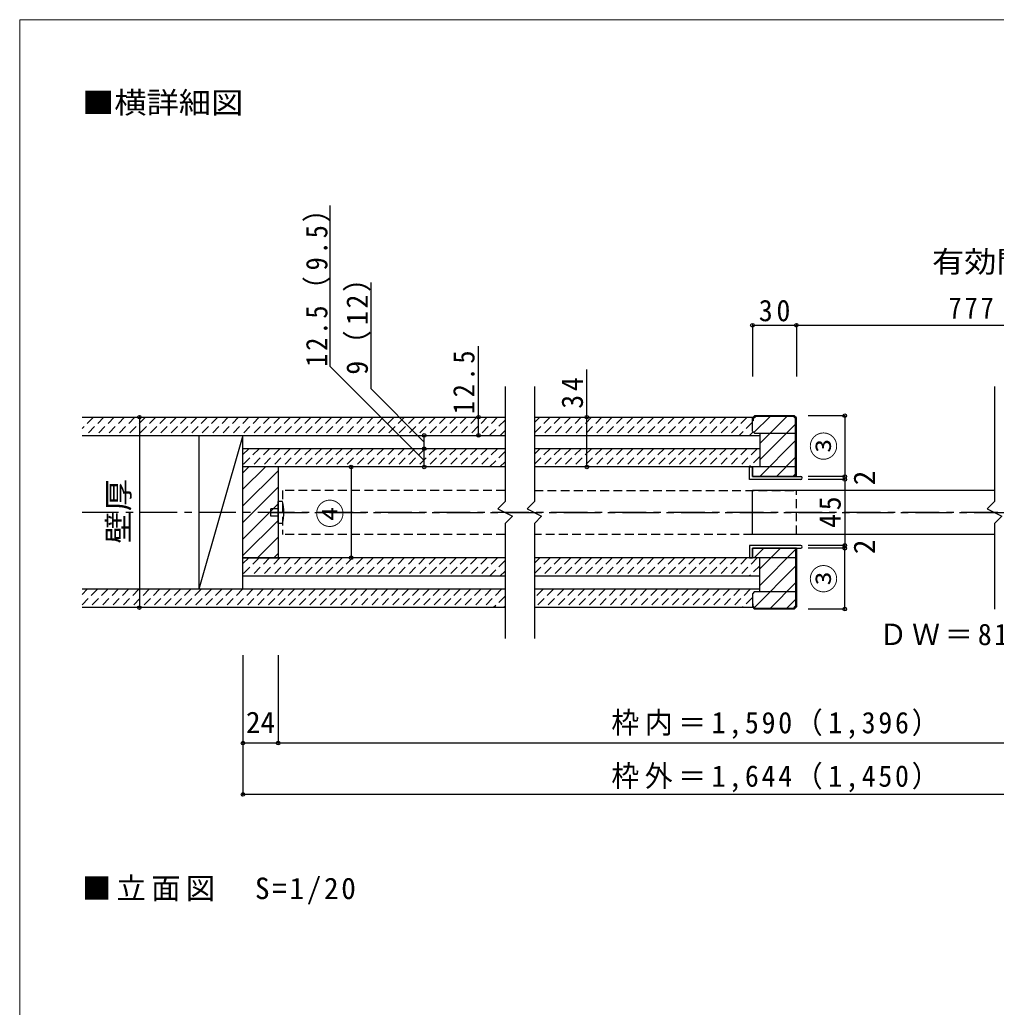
# Model space of a CAD drawing. Units: millimetres on the paper, with parts at other scales. Extents: x -197 to 362, y -138 to 137.
# Drawn here: x -197.2 to -63.9, y 2.2 to 137 of the extents above; entities that cross this region are included whole.
import ezdxf
from ezdxf.enums import TextEntityAlignment as Align

# ---------------------------------------------------------------- set-up
doc = ezdxf.new("R2010")
doc.units = ezdxf.units.MM
doc.header["$PDMODE"] = 32
doc.header["$PDSIZE"] = 0.5
doc.linetypes.add('CHAIN1', pattern=[8, 5, -1, 1, -1])
doc.linetypes.add('DASHED1', pattern=[1.8, 1.2, -0.6])
for name, color, linetype in [('0-1_通り芯', 4, 'CHAIN1'), ('0-2_柱', 3, 'Continuous'), ('0-3_仕上げ', 2, 'Continuous'), ('0-4_枠', 3, 'Continuous'), ('0-6_扉', 2, 'Continuous'), ('0-7_金物', 7, 'Continuous'), ('0-8_戸当り', 7, 'Continuous'), ('0-A_文字', 7, 'Continuous'), ('0-B_寸法', 7, 'Continuous'), ('0-C_ハッチ', 4, 'DASHED1')]:
    doc.layers.add(name, color=color, linetype=linetype)
doc.layers.add('F-0_補助線', color=7, linetype='Continuous', lineweight=18)
doc.styles.add('ＭＳ ゴシック', font='')
doc.styles.get('ＭＳ ゴシック').set_extended_font_data('MS Gothic')

msp = doc.modelspace()

# ---------------------------------------------------------------- linework, layer by layer
at = {"layer": '0-1_通り芯'}
for p, q in [((0.331, 69.75), (-188.667, 69.75)), ((-162.898, 69.75), (-25.438, 69.75))]:
    msp.add_line(p, q, dxfattribs=at)
at = {"layer": '0-2_柱'}
for p, q in [((-172.713, 80.25), (-172.713, 59.25)), ((-166.698, 59.25), (-166.698, 80.25)), ((-96.866, 80.55), (-97.168, 80.852)), ((-96.866, 80.55), (-91.268, 80.55)), ((-96.168, 80.55), (-96.168, 75.95)), ((-91.268, 75.95), (-97.168, 75.95)), ((-91.168, 74.65), (-97.168, 74.65)), ((-91.168, 64.85), (-97.168, 64.85)), ((-91.268, 63.55), (-97.168, 63.55)), ((-96.168, 58.95), (-96.168, 63.55)), ((-96.866, 58.95), (-97.168, 58.648)), ((-96.866, 58.95), (-91.268, 58.95))]:
    msp.add_line(p, q, dxfattribs=at)
at = {"layer": '0-2_柱', "color": 7}
msp.add_line((-166.698, 80.25), (-172.713, 59.25), dxfattribs=at)
at = {"layer": '0-3_仕上げ'}
for p, q in [((-188.667, 82.75), (-130.933, 82.75)), ((-126.933, 82.75), (-97.068, 82.75)), ((-188.667, 80.25), (-130.933, 80.25)), ((-126.933, 80.25), (-96.168, 80.25)), ((-130.933, 78.45), (-166.698, 78.45)), ((-96.168, 78.45), (-126.933, 78.45)), ((-130.933, 75.95), (-166.698, 75.95)), ((-96.168, 75.95), (-126.933, 75.95)), ((-130.933, 63.55), (-166.698, 63.55)), ((-96.168, 63.55), (-126.933, 63.55)), ((-130.933, 61.05), (-166.698, 61.05)), ((-96.168, 61.05), (-126.933, 61.05)), ((-130.933, 59.25), (-188.667, 59.25)), ((-96.168, 59.25), (-126.933, 59.25)), ((-130.933, 56.75), (-188.667, 56.75)), ((-97.068, 56.75), (-126.933, 56.75))]:
    msp.add_line(p, q, dxfattribs=at)
at = {"layer": '0-4_枠'}
for p, q in [((-97.168, 82.65), (-96.868, 82.95)), ((-97.168, 80.852), (-97.168, 82.65)), ((-97.068, 82.25), (-97.168, 82.25)), ((-97.068, 82.55), (-96.768, 82.85)), ((-97.068, 82.55), (-97.068, 82.25)), ((-91.468, 82.95), (-96.868, 82.95)), ((-91.568, 82.85), (-96.768, 82.85)), ((-91.568, 82.85), (-91.268, 82.55)), ((-91.168, 82.65), (-91.468, 82.95)), ((-91.268, 74.65), (-91.268, 82.55)), ((-91.168, 74.65), (-91.168, 82.65)), ((-161.898, 75.95), (-166.698, 75.95)), ((-161.898, 75.95), (-161.898, 63.55)), ((-97.168, 74.65), (-97.168, 75.95)), ((-97.168, 64.85), (-97.168, 63.55)), ((-91.268, 64.85), (-91.268, 56.95)), ((-91.168, 64.85), (-91.168, 56.85)), ((-166.698, 63.55), (-161.898, 63.55)), ((-97.168, 58.648), (-97.168, 56.85)), ((-97.068, 57.25), (-97.168, 57.25)), ((-97.168, 56.85), (-96.868, 56.55)), ((-97.068, 56.95), (-97.068, 57.25)), ((-97.068, 56.95), (-96.768, 56.65)), ((-91.568, 56.65), (-96.768, 56.65)), ((-91.568, 56.65), (-91.268, 56.95)), ((-91.168, 56.85), (-91.468, 56.55)), ((-91.468, 56.55), (-96.868, 56.55))]:
    msp.add_line(p, q, dxfattribs=at)
at = {"layer": '0-6_扉'}
for p, q in [((-130.933, 86.95), (-130.933, 71.25)), ((-126.933, 86.95), (-126.933, 71.25)), ((-64.103, 86.95), (-64.103, 71.25)), ((-130.933, 68.25), (-130.933, 52.55)), ((-126.933, 68.25), (-126.933, 52.55)), ((-64.103, 68.25), (-64.103, 56.55))]:
    msp.add_line(p, q, dxfattribs=at)
at = {"layer": '0-6_扉', "linetype": 'DASHED1'}
for p, q in [((-161.298, 72.75), (-161.298, 66.75)), ((-130.933, 72.75), (-161.298, 72.75)), ((-126.933, 72.75), (-91.168, 72.75)), ((-91.168, 66.75), (-91.168, 72.75)), ((-130.933, 66.75), (-161.298, 66.75)), ((-97.168, 66.75), (-126.933, 66.75))]:
    msp.add_line(p, q, dxfattribs=at)
at = {"layer": '0-6_扉', "color": 6}
for p, q in [((-97.168, 66.75), (-97.168, 72.75)), ((-64.103, 72.75), (-97.168, 72.75)), ((-64.103, 66.75), (-97.168, 66.75))]:
    msp.add_line(p, q, dxfattribs=at)
at = {"layer": '0-6_扉'}
for points in [[(-130.933, 71.25), (-131.933, 70.25), (-129.933, 69.25), (-130.933, 68.25)], [(-126.933, 71.25), (-127.933, 70.25), (-125.933, 69.25), (-126.933, 68.25)], [(-64.103, 71.25), (-65.103, 70.25), (-63.103, 69.25), (-64.103, 68.25)]]:
    msp.add_lwpolyline(points, dxfattribs=at)
at = {"layer": '0-7_金物'}
for p, q in [((-161.898, 70.25), (-162.898, 70.25)), ((-161.298, 71.25), (-161.898, 71.25))]:
    msp.add_line(p, q, dxfattribs=at)
for points in [[(-161.898, 69.25), (-162.898, 69.25), (-162.898, 70.25)], [(-161.298, 68.25), (-161.898, 68.25), (-161.898, 71.25)]]:
    msp.add_lwpolyline(points, dxfattribs=at)
msp.add_arc((-167.388, 69.75), 6.272, 346.16371, 13.83632, dxfattribs=at)
at = {"layer": '0-8_戸当り'}
for p, q in [((-97.168, 74.65), (-90.568, 74.65)), ((-97.168, 64.85), (-90.568, 64.85))]:
    msp.add_line(p, q, dxfattribs=at)
for points in [[(-90.568, 74.25), (-97.568, 74.25), (-97.568, 75.95), (-97.168, 75.95), (-97.168, 74.65)], [(-90.568, 65.25), (-97.568, 65.25), (-97.568, 63.55), (-97.168, 63.55), (-97.168, 64.85)]]:
    msp.add_lwpolyline(points, dxfattribs=at)
for centre in [(-90.568, 74.45), (-90.568, 65.05)]:
    msp.add_arc(centre, 0.2, 270, 90, dxfattribs=at)
at = {"layer": '0-B_寸法', "color": 4}
for p, q in [((-154.799, 89.687), (-154.799, 111.642)), ((-97.168, 95.3), (-91.168, 95.3)), ((-97.168, 95.3), (-97.168, 88.3)), ((-91.168, 95.3), (-91.168, 88.3)), ((-91.168, 95.3), (-27.638, 95.3)), ((-134.555, 80.25), (-134.555, 92.437)), ((-141.954, 76.842), (-154.799, 89.687)), ((-119.752, 75.95), (-119.752, 89.25)), ((-180.844, 82.75), (-180.844, 56.75)), ((-84.568, 82.95), (-89.568, 82.95)), ((-84.568, 82.95), (-84.568, 74.65)), ((-141.954, 78.45), (-141.954, 80.25)), ((-141.954, 75.95), (-141.954, 78.45)), ((-151.949, 75.95), (-151.949, 63.55)), ((-84.568, 74.65), (-89.568, 74.65)), ((-84.568, 74.25), (-89.568, 74.25)), ((-84.568, 74.65), (-84.568, 74.25)), ((-84.568, 74.25), (-84.568, 65.25)), ((-84.568, 65.25), (-89.568, 65.25)), ((-84.568, 64.85), (-89.568, 64.85)), ((-84.568, 56.55), (-84.568, 64.85)), ((-84.568, 56.55), (-89.568, 56.55)), ((-166.698, 50.25), (-166.698, 31.25)), ((-161.898, 50.25), (-161.898, 38.25)), ((-21.638, 38.25), (-166.698, 38.25)), ((-21.638, 31.25), (-166.698, 31.25))]:
    msp.add_line(p, q, dxfattribs=at)
for points in [[(-141.954, 79.342), (-149.215, 86.603), (-149.215, 101.119)], [(-84.568, 64.85), (-84.568, 65.25), (-89.568, 65.25)]]:
    msp.add_lwpolyline(points, dxfattribs=at)
at = {"layer": '0-B_寸法'}
for p in [(-97.168, 95.3), (-91.168, 95.3), (-180.844, 82.75), (-134.555, 82.75), (-119.752, 82.75), (-84.568, 82.95), (-141.954, 80.25), (-134.555, 80.25), (-141.954, 78.45), (-151.949, 75.95), (-141.954, 75.95), (-119.752, 75.95), (-84.568, 74.65), (-84.568, 74.25), (-84.568, 65.25), (-84.568, 64.85), (-151.949, 63.55), (-180.844, 56.75), (-84.568, 56.55), (-166.698, 38.25), (-161.898, 38.25), (-166.698, 31.25)]:
    msp.add_point(p, dxfattribs=at)
at = {"layer": '0-C_ハッチ'}
for p, q in [((-187.099, 82.75), (-188.667, 81.182)), ((-185.685, 82.75), (-188.185, 80.25)), ((-184.271, 82.75), (-186.771, 80.25)), ((-182.856, 82.75), (-185.356, 80.25)), ((-181.442, 82.75), (-183.942, 80.25)), ((-180.028, 82.75), (-182.528, 80.25)), ((-178.614, 82.75), (-181.114, 80.25)), ((-177.2, 82.75), (-179.7, 80.25)), ((-175.785, 82.75), (-178.285, 80.25)), ((-174.371, 82.75), (-176.871, 80.25)), ((-172.957, 82.75), (-175.457, 80.25)), ((-171.543, 82.75), (-174.043, 80.25)), ((-170.128, 82.75), (-172.628, 80.25)), ((-168.714, 82.75), (-171.214, 80.25)), ((-167.3, 82.75), (-169.8, 80.25)), ((-165.886, 82.75), (-168.386, 80.25)), ((-164.472, 82.75), (-166.972, 80.25)), ((-163.057, 82.75), (-165.557, 80.25)), ((-161.643, 82.75), (-164.143, 80.25)), ((-160.229, 82.75), (-162.729, 80.25)), ((-158.815, 82.75), (-161.315, 80.25)), ((-157.401, 82.75), (-159.901, 80.25)), ((-155.986, 82.75), (-158.486, 80.25)), ((-154.572, 82.75), (-157.072, 80.25)), ((-153.158, 82.75), (-155.658, 80.25)), ((-151.744, 82.75), (-154.244, 80.25)), ((-150.329, 82.75), (-152.829, 80.25)), ((-148.915, 82.75), (-151.415, 80.25)), ((-147.501, 82.75), (-150.001, 80.25)), ((-146.087, 82.75), (-148.587, 80.25)), ((-144.673, 82.75), (-147.173, 80.25)), ((-143.258, 82.75), (-145.758, 80.25)), ((-141.844, 82.75), (-144.344, 80.25)), ((-140.43, 82.75), (-142.93, 80.25)), ((-139.016, 82.75), (-141.516, 80.25)), ((-137.602, 82.75), (-140.102, 80.25)), ((-136.187, 82.75), (-138.687, 80.25)), ((-134.773, 82.75), (-137.273, 80.25)), ((-133.359, 82.75), (-135.859, 80.25)), ((-131.945, 82.75), (-134.445, 80.25)), ((-130.933, 82.348), (-133.03, 80.25)), ((-124.773, 82.75), (-126.933, 80.59)), ((-126.187, 82.75), (-126.933, 82.004)), ((-123.359, 82.75), (-125.859, 80.25)), ((-121.945, 82.75), (-124.445, 80.25)), ((-120.53, 82.75), (-123.03, 80.25)), ((-119.116, 82.75), (-121.616, 80.25)), ((-117.702, 82.75), (-120.202, 80.25)), ((-116.288, 82.75), (-118.788, 80.25)), ((-114.874, 82.75), (-117.374, 80.25)), ((-113.459, 82.75), (-115.959, 80.25)), ((-112.045, 82.75), (-114.545, 80.25)), ((-110.631, 82.75), (-113.131, 80.25)), ((-109.217, 82.75), (-111.717, 80.25)), ((-107.803, 82.75), (-110.303, 80.25)), ((-106.388, 82.75), (-108.888, 80.25)), ((-104.974, 82.75), (-107.474, 80.25)), ((-103.56, 82.75), (-106.06, 80.25)), ((-102.146, 82.75), (-104.646, 80.25)), ((-100.731, 82.75), (-103.231, 80.25)), ((-99.317, 82.75), (-101.817, 80.25)), ((-97.903, 82.75), (-100.403, 80.25)), ((-130.933, 80.933), (-131.616, 80.25)), ((-97.168, 82.071), (-98.989, 80.25)), ((-97.07, 80.754), (-97.575, 80.25)), ((-164.486, 78.45), (-166.698, 76.238)), ((-165.901, 78.45), (-166.698, 77.653)), ((-163.072, 78.45), (-165.572, 75.95)), ((-161.658, 78.45), (-164.158, 75.95)), ((-160.244, 78.45), (-162.744, 75.95)), ((-158.829, 78.45), (-161.329, 75.95)), ((-157.415, 78.45), (-159.915, 75.95)), ((-156.001, 78.45), (-158.501, 75.95)), ((-154.587, 78.45), (-157.087, 75.95)), ((-153.173, 78.45), (-155.673, 75.95)), ((-151.758, 78.45), (-154.258, 75.95)), ((-150.344, 78.45), (-152.844, 75.95)), ((-148.93, 78.45), (-151.43, 75.95)), ((-147.516, 78.45), (-150.016, 75.95)), ((-146.102, 78.45), (-148.602, 75.95)), ((-144.687, 78.45), (-147.187, 75.95)), ((-143.273, 78.45), (-145.773, 75.95)), ((-141.859, 78.45), (-144.359, 75.95)), ((-140.445, 78.45), (-142.945, 75.95)), ((-139.03, 78.45), (-141.53, 75.95)), ((-137.616, 78.45), (-140.116, 75.95)), ((-136.202, 78.45), (-138.702, 75.95)), ((-134.788, 78.45), (-137.288, 75.95)), ((-133.374, 78.45), (-135.874, 75.95)), ((-131.959, 78.45), (-134.459, 75.95)), ((-124.788, 78.45), (-126.933, 76.305)), ((-126.202, 78.45), (-126.933, 77.719)), ((-123.374, 78.45), (-125.874, 75.95)), ((-121.959, 78.45), (-124.459, 75.95)), ((-120.545, 78.45), (-123.045, 75.95)), ((-119.131, 78.45), (-121.631, 75.95)), ((-117.717, 78.45), (-120.217, 75.95)), ((-116.303, 78.45), (-118.803, 75.95)), ((-114.888, 78.45), (-117.388, 75.95)), ((-113.474, 78.45), (-115.974, 75.95)), ((-112.06, 78.45), (-114.56, 75.95)), ((-110.646, 78.45), (-113.146, 75.95)), ((-109.231, 78.45), (-111.731, 75.95)), ((-107.817, 78.45), (-110.317, 75.95)), ((-106.403, 78.45), (-108.903, 75.95)), ((-104.989, 78.45), (-107.489, 75.95)), ((-103.575, 78.45), (-106.075, 75.95)), ((-102.16, 78.45), (-104.66, 75.95)), ((-100.746, 78.45), (-103.246, 75.95)), ((-99.332, 78.45), (-101.832, 75.95)), ((-97.918, 78.45), (-100.418, 75.95)), ((-96.504, 78.45), (-99.004, 75.95)), ((-130.933, 78.062), (-133.045, 75.95)), ((-96.168, 77.371), (-97.589, 75.95)), ((-130.933, 76.648), (-131.631, 75.95)), ((-164.486, 63.55), (-166.698, 61.338)), ((-165.901, 63.55), (-166.698, 62.753)), ((-163.072, 63.55), (-165.572, 61.05)), ((-161.658, 63.55), (-164.158, 61.05)), ((-160.244, 63.55), (-162.744, 61.05)), ((-158.829, 63.55), (-161.329, 61.05)), ((-157.415, 63.55), (-159.915, 61.05)), ((-156.001, 63.55), (-158.501, 61.05)), ((-154.587, 63.55), (-157.087, 61.05)), ((-153.173, 63.55), (-155.673, 61.05)), ((-151.758, 63.55), (-154.258, 61.05)), ((-150.344, 63.55), (-152.844, 61.05)), ((-148.93, 63.55), (-151.43, 61.05)), ((-147.516, 63.55), (-150.016, 61.05)), ((-146.102, 63.55), (-148.602, 61.05)), ((-144.687, 63.55), (-147.187, 61.05)), ((-143.273, 63.55), (-145.773, 61.05)), ((-141.859, 63.55), (-144.359, 61.05)), ((-140.445, 63.55), (-142.945, 61.05)), ((-139.03, 63.55), (-141.53, 61.05)), ((-137.616, 63.55), (-140.116, 61.05)), ((-136.202, 63.55), (-138.702, 61.05)), ((-134.788, 63.55), (-137.288, 61.05)), ((-133.374, 63.55), (-135.874, 61.05)), ((-131.959, 63.55), (-134.459, 61.05)), ((-124.788, 63.55), (-126.933, 61.405)), ((-126.202, 63.55), (-126.933, 62.819)), ((-123.374, 63.55), (-125.874, 61.05)), ((-121.959, 63.55), (-124.459, 61.05)), ((-120.545, 63.55), (-123.045, 61.05)), ((-119.131, 63.55), (-121.631, 61.05)), ((-117.717, 63.55), (-120.217, 61.05)), ((-116.303, 63.55), (-118.803, 61.05)), ((-114.888, 63.55), (-117.388, 61.05)), ((-113.474, 63.55), (-115.974, 61.05)), ((-112.06, 63.55), (-114.56, 61.05)), ((-110.646, 63.55), (-113.146, 61.05)), ((-109.231, 63.55), (-111.731, 61.05)), ((-107.817, 63.55), (-110.317, 61.05)), ((-106.403, 63.55), (-108.903, 61.05)), ((-104.989, 63.55), (-107.489, 61.05)), ((-103.575, 63.55), (-106.075, 61.05)), ((-102.16, 63.55), (-104.66, 61.05)), ((-100.746, 63.55), (-103.246, 61.05)), ((-99.332, 63.55), (-101.832, 61.05)), ((-97.918, 63.55), (-100.418, 61.05)), ((-96.504, 63.55), (-99.004, 61.05)), ((-130.933, 63.162), (-133.045, 61.05)), ((-96.168, 62.471), (-97.589, 61.05)), ((-130.933, 61.748), (-131.631, 61.05)), ((-186.557, 59.25), (-188.667, 57.141)), ((-187.972, 59.25), (-188.667, 58.555)), ((-185.143, 59.25), (-187.643, 56.75)), ((-183.729, 59.25), (-186.229, 56.75)), ((-182.315, 59.25), (-184.815, 56.75)), ((-180.901, 59.25), (-183.401, 56.75)), ((-179.486, 59.25), (-181.986, 56.75)), ((-178.072, 59.25), (-180.572, 56.75)), ((-176.658, 59.25), (-179.158, 56.75)), ((-175.244, 59.25), (-177.744, 56.75)), ((-173.829, 59.25), (-176.329, 56.75)), ((-172.415, 59.25), (-174.915, 56.75)), ((-171.001, 59.25), (-173.501, 56.75)), ((-169.587, 59.25), (-172.087, 56.75)), ((-168.173, 59.25), (-170.673, 56.75)), ((-166.758, 59.25), (-169.258, 56.75)), ((-165.344, 59.25), (-167.844, 56.75)), ((-163.93, 59.25), (-166.43, 56.75)), ((-162.516, 59.25), (-165.016, 56.75)), ((-161.102, 59.25), (-163.602, 56.75)), ((-159.687, 59.25), (-162.187, 56.75)), ((-158.273, 59.25), (-160.773, 56.75)), ((-156.859, 59.25), (-159.359, 56.75)), ((-155.445, 59.25), (-157.945, 56.75)), ((-154.03, 59.25), (-156.53, 56.75)), ((-152.616, 59.25), (-155.116, 56.75)), ((-151.202, 59.25), (-153.702, 56.75)), ((-149.788, 59.25), (-152.288, 56.75)), ((-148.374, 59.25), (-150.874, 56.75)), ((-146.959, 59.25), (-149.459, 56.75)), ((-145.545, 59.25), (-148.045, 56.75)), ((-144.131, 59.25), (-146.631, 56.75)), ((-142.717, 59.25), (-145.217, 56.75)), ((-141.303, 59.25), (-143.803, 56.75)), ((-139.888, 59.25), (-142.388, 56.75)), ((-138.474, 59.25), (-140.974, 56.75)), ((-137.06, 59.25), (-139.56, 56.75)), ((-135.646, 59.25), (-138.146, 56.75)), ((-134.231, 59.25), (-136.731, 56.75)), ((-132.817, 59.25), (-135.317, 56.75)), ((-131.403, 59.25), (-133.903, 56.75)), ((-130.933, 58.306), (-132.489, 56.75)), ((-125.746, 59.25), (-126.933, 58.063)), ((-124.332, 59.25), (-126.832, 56.75)), ((-122.918, 59.25), (-125.418, 56.75)), ((-121.504, 59.25), (-124.004, 56.75)), ((-120.089, 59.25), (-122.589, 56.75)), ((-118.675, 59.25), (-121.175, 56.75)), ((-117.261, 59.25), (-119.761, 56.75)), ((-115.847, 59.25), (-118.347, 56.75)), ((-114.432, 59.25), (-116.932, 56.75)), ((-113.018, 59.25), (-115.518, 56.75)), ((-111.604, 59.25), (-114.104, 56.75)), ((-110.19, 59.25), (-112.69, 56.75)), ((-108.776, 59.25), (-111.276, 56.75)), ((-107.361, 59.25), (-109.861, 56.75)), ((-105.947, 59.25), (-108.447, 56.75)), ((-104.533, 59.25), (-107.033, 56.75)), ((-103.119, 59.25), (-105.619, 56.75)), ((-101.705, 59.25), (-104.205, 56.75)), ((-100.29, 59.25), (-102.79, 56.75)), ((-98.876, 59.25), (-101.376, 56.75)), ((-97.462, 59.25), (-99.962, 56.75)), ((-97.168, 58.13), (-98.548, 56.75)), ((-130.933, 56.892), (-131.075, 56.75))]:
    msp.add_line(p, q, dxfattribs=at)
at = {"layer": '0-C_ハッチ', "linetype": 'Continuous'}
for p, q in [((-96.959, 80.643), (-94.751, 82.85)), ((-96.168, 79.171), (-92.489, 82.85)), ((-96.168, 76.908), (-91.268, 81.808)), ((-96.163, 74.65), (-91.268, 79.545)), ((-93.9, 74.65), (-91.268, 77.282)), ((-166.698, 72.9), (-163.648, 75.95)), ((-166.698, 75.163), (-165.911, 75.95)), ((-166.698, 70.637), (-161.898, 75.437)), ((-91.638, 74.65), (-91.268, 75.02)), ((-166.698, 68.375), (-161.898, 73.175)), ((-166.698, 66.112), (-161.898, 70.912)), ((-166.698, 63.849), (-161.898, 68.649)), ((-164.734, 63.55), (-161.898, 66.386)), ((-96.913, 63.55), (-95.613, 64.85)), ((-96.168, 62.032), (-93.35, 64.85)), ((-162.472, 63.55), (-161.898, 64.124)), ((-96.168, 59.77), (-91.268, 64.67)), ((-96.897, 56.778), (-91.268, 62.407)), ((-94.762, 56.65), (-91.268, 60.144)), ((-92.5, 56.65), (-91.268, 57.881))]:
    msp.add_line(p, q, dxfattribs=at)
at = {"layer": 'F-0_補助線', "color": 3}
msp.add_lwpolyline([(-197.169, 137), (197.831, 137), (197.831, -138), (-197.169, -138)], close=True, dxfattribs=at)

# ---------------------------------------------------------------- texts
at = {"layer": '0-A_文字', "style": 'ＭＳ ゴシック', "width": 1.1}
msp.add_text('■横詳細図', height=2.933, dxfattribs=at).set_placement((-188.667, 123.333), align=Align.BOTTOM_LEFT)
at = {"layer": '0-A_文字', "insert": (-188.667, 16.25), "char_height": 2.933, "attachment_point": 7, "style": 'ＭＳ ゴシック'}
msp.add_mtext('\\T1.18;■立面図\u3000S=1/20', dxfattribs=at)
at = {"layer": '0-B_寸法', "style": 'ＭＳ ゴシック', "width": 1.1}
msp.add_text('有効開口寸法', height=2.933, dxfattribs=at).set_placement((-72.653, 101.632), align=Align.BOTTOM_LEFT)
at = {"layer": '0-B_寸法', "style": 'ＭＳ ゴシック'}
for s, p in [('③', (-85.068, 76.8)), ('2', (-79.555, 73.45)), ('④', (-152.449, 67.625)), ('2', (-79.555, 64.05)), ('③', (-85.068, 58.7))]:
    msp.add_text(s, height=2.933, rotation=90, dxfattribs=at).set_placement(p, align=Align.BOTTOM_LEFT)
at = {"layer": '0-B_寸法', "style": 'ＭＳ ゴシック', "width": 1.1}
msp.add_text('壁厚', height=2.933, rotation=90, dxfattribs=at).set_placement((-181.344, 65.5), align=Align.BOTTOM_LEFT)
at = {"layer": '0-B_寸法', "style": 'ＭＳ ゴシック'}
msp.add_text('24', height=2.933, dxfattribs=at).set_placement((-166.298, 38.75), align=Align.BOTTOM_LEFT)
at = {"layer": '0-B_寸法', "char_height": 2.933, "attachment_point": 7, "rotation": 90, "style": 'ＭＳ ゴシック'}
for s, insert in [('\\T1.22;\\W0.9;12.5（9.5）', (-154.799, 89.625)), ('\\T1.19;\\W0.95;9（12）', (-149.277, 88.55)), ('\\T1.28;\\W0.9;12.5', (-135.055, 83.159)), ('\\T1.27;\\W0.95;34', (-120.252, 83.9)), ('\\T1.27;\\W0.95;45', (-85.068, 67.625))]:
    msp.add_mtext(s, dxfattribs=dict(at, insert=insert))
at = {"layer": '0-B_寸法', "char_height": 2.933, "attachment_point": 7, "style": 'ＭＳ ゴシック'}
for s, insert in [('\\T1.27;\\W0.95;30', (-96.293, 95.8)), ('\\T1.22;\\W0.9;777（680）', (-70.403, 95.8)), ('\\T1.18;\\W0.95;ＤＷ＝810（713）', (-79.853, 51.25)), ('\\T1.2;\\W0.95;枠内＝1,590（1,396）', (-116.418, 38.832)), ('\\T1.2;\\W0.95;枠外＝1,644（1,450）', (-116.418, 31.542))]:
    msp.add_mtext(s, dxfattribs=dict(at, insert=insert))

doc.saveas('drawing.dxf')
